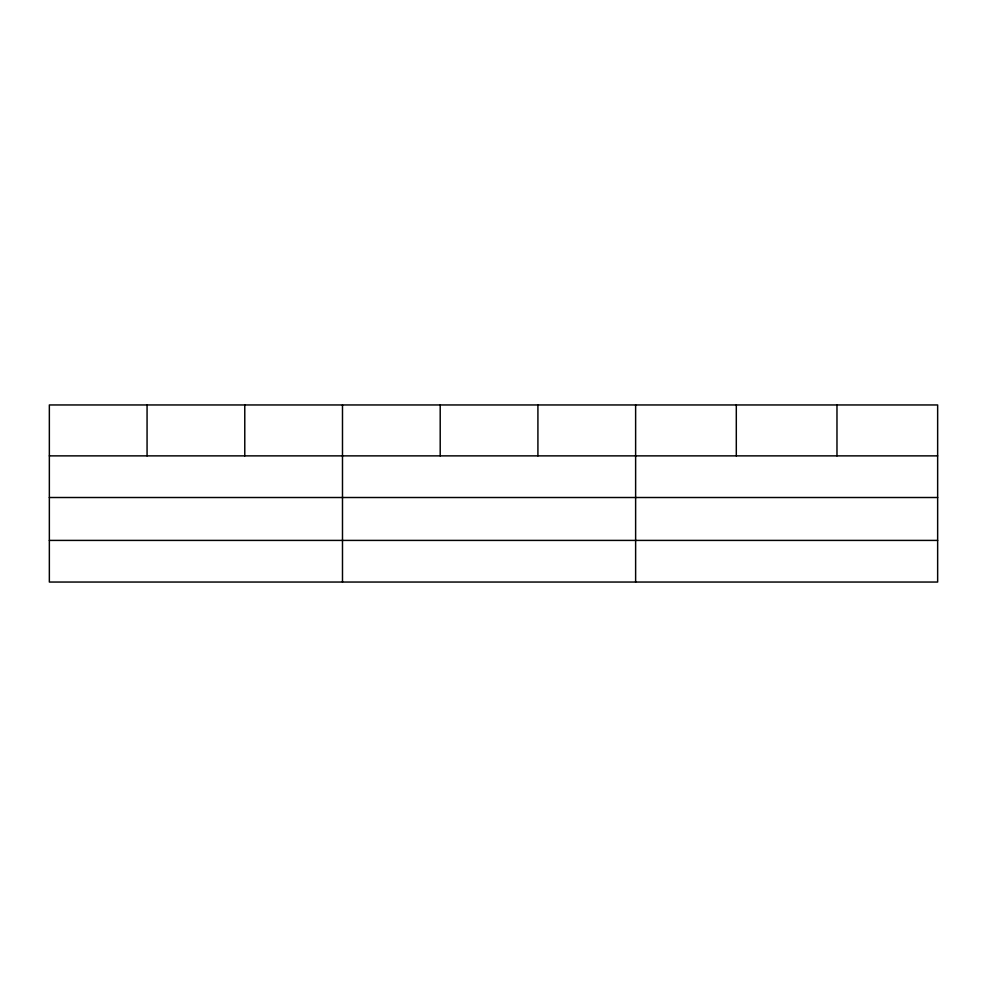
<?xml version="1.0" encoding="UTF-8"?>
<svg xmlns="http://www.w3.org/2000/svg" width="987" height="987" viewBox="0 0 987 987"><rect width="100%" height="100%" fill="white"/><g stroke="black" fill="none" stroke-linecap="round" stroke-linejoin="round"><path stroke-width="1.48" d="M937.65 497.51L937.65 404.954L49.35 404.954L49.35 582.046L937.65 582.046L937.65 497.51L49.35 497.51M49.35 455.871L937.65 455.871M49.35 540.407L937.65 540.407M836.976 404.954L836.976 455.871M736.302 404.954L736.302 455.871M635.628 404.954L635.628 582.046M537.915 404.954L537.915 455.871M440.202 404.954L440.202 455.871M342.489 404.954L342.489 582.046M244.776 404.954L244.776 455.871M147.063 404.954L147.063 455.871"/></g></svg>
